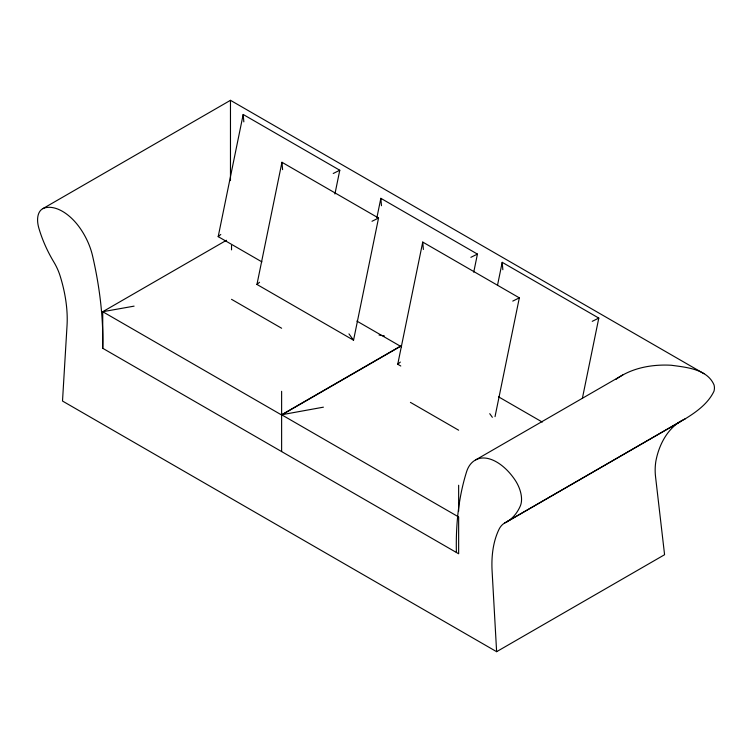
<?xml version="1.0" encoding="UTF-8"?>
<svg xmlns="http://www.w3.org/2000/svg" width="752" height="752" viewBox="0 0 752 752"><rect width="100%" height="100%" fill="white"/><g stroke="black" fill="none" stroke-linecap="round" stroke-linejoin="round"><path stroke-width="1.13" d="M261.912 261.884L218.193 236.645L243.187 114.473L339.782 170.243L334.922 193.997M256.949 284.444L281.953 162.272L378.547 218.042L353.543 340.205L256.949 284.444L259.553 282.254M376.874 217.732L380.841 198.321L477.435 254.091L473.732 272.186M400.788 366.008L397.742 364.25L422.737 242.078L519.331 297.848L495.032 416.627M497.533 285.168L502.204 262.326L598.799 318.096L582.368 398.41M218.193 236.645L220.787 234.464M397.742 364.25L400.337 362.069M615.766 379.487C631.548 367.85 651.956 364.184 671.207 365.246C686.2 367.305 707.181 368.959 714.033 384.911A17.324 14.147 0 0 1 713.949 391.294C708.111 403.542 696.408 411.946 685.128 418.892L506.895 521.794M685.128 418.892C668.528 426.281 659.119 443.915 655.894 461.061A84.76 69.203 0 0 0 655.537 476.665L664.58 554.713L496.621 651.683L62.51 401.051L67.031 325.607A119.596 69.052 60 0 0 60.104 275.881A38.286 22.099 60 0 0 53.834 262.016A87.317 50.412 60 0 1 38.831 228.063A24.318 14.044 60 0 1 44.189 208.069A41.99 24.243 60 0 1 80.765 229.191A48.946 28.256 60 0 1 92.515 255.671A327.769 189.241 60 0 1 102.733 348.289L458.645 553.773L458.645 516.962L281.624 414.756L401.286 345.676M42.798 208.671L230.469 100.317L704.013 373.716M226.455 240.283L102.733 311.713L102.733 348.289M400.271 346.493L281.624 414.991L102.733 311.713L134.091 306.139M475.725 459.867L622.778 374.966M504.648 523.025L680.626 421.421M333.23 173.486L339.782 170.243M371.996 221.276L378.547 218.042M470.884 257.334L477.435 254.091M512.779 301.091L519.331 297.848M592.247 321.339L598.799 318.096M281.624 414.756L323.407 407.17M379.064 335.063L384.338 335.9M498.557 396.83L542.277 422.069M356.862 321.076L401.596 346.907M410.413 402.367L458.645 430.21M231.531 299.324L281.624 328.248M489.74 413.685L492.363 417.304M348.956 333.869L353.543 340.205M502.204 262.326L502.844 269.724M422.737 242.078L423.376 249.476M380.841 198.321L381.48 205.719M281.953 162.272L282.592 169.661M243.187 114.473L243.827 121.871M496.621 651.683L492.099 571.022A119.596 69.052 60 0 1 499.037 529.295A38.286 22.099 60 0 1 505.297 522.668A87.317 50.412 60 0 0 520.299 506.03A24.318 14.044 60 0 0 514.951 479.861A41.99 24.243 60 0 0 478.366 458.748A48.946 28.256 60 0 0 466.616 471.654A327.769 189.241 60 0 0 456.398 552.476M458.645 485.247L458.645 511.144M281.624 391.313L281.624 451.567M231.531 245.472L231.531 249.88M230.469 100.317L230.469 180.574"/></g></svg>
